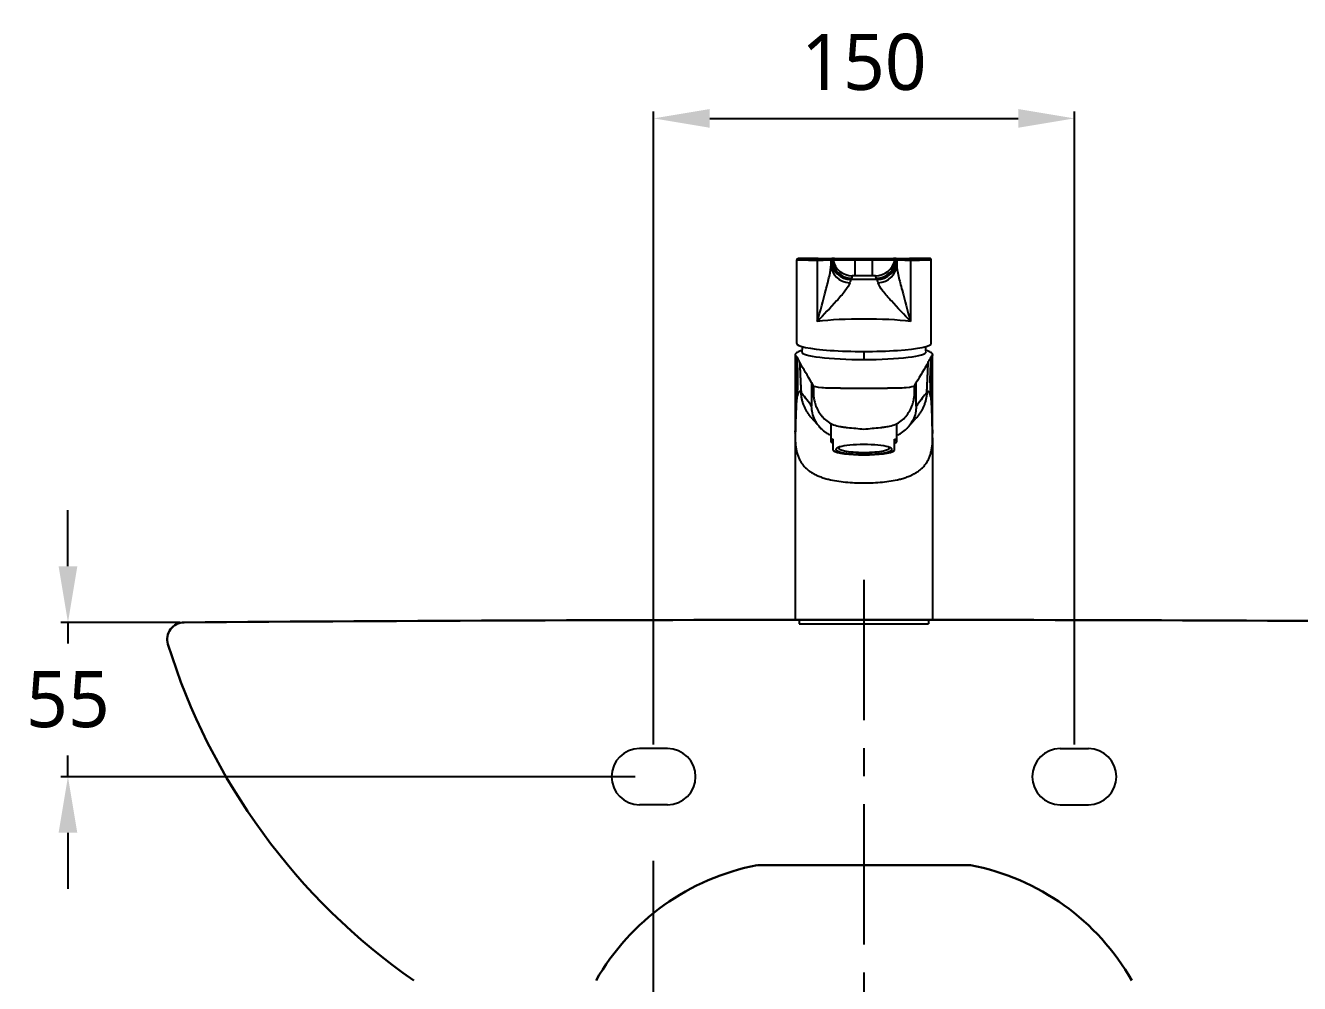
# Model space of a CAD drawing. Extents: x 4190 to 7290, y -51 to 2049.
# Drawn here: x 5090.6 to 5544.8, y 689.9 to 1031.5 of the extents above; entities that cross this region are included whole.
import ezdxf

# ---------------------------------------------------------------- set-up
doc = ezdxf.new("R2010")
doc.units = 0
doc.header["$LTSCALE"] = 20
doc.header["$MEASUREMENT"] = 0
doc.linetypes.add('CENTER', pattern=[2, 1.25, -0.25, 0.25, -0.25])
doc.linetypes.add('HIDDEN', pattern=[0.375, 0.25, -0.125])
doc.layers.get('0').update_dxf_attribs({"linetype": 'CONTINUOUS'})
doc.layers.get('DEFPOINTS').update_dxf_attribs({"linetype": 'CONTINUOUS'})
for name, color, linetype in [('1', 7, 'CONTINUOUS'), ('5', 5, 'CONTINUOUS'), ('7', 7, 'CONTINUOUS'), ('CENTER', 2, 'CENTER')]:
    doc.layers.add(name, color=color, linetype=linetype)
doc.layers.add('c', color=4, linetype='CONTINUOUS', lineweight=30)
doc.layers.add('외형선', color=4, linetype='CONTINUOUS', lineweight=30)
doc.styles.get("Standard").update_dxf_attribs({"font": ''})
doc.styles.get('Standard').set_extended_font_data('NanumGothic')
doc.dimstyles.get("Standard").update_dxf_attribs({"dimtxt": 20, "dimasz": 20, "dimexe": 2.5, "dimexo": 1.5, "dimgap": 10, "dimtad": 1, "dimdec": 0, "dimzin": 0, "dimdsep": 46, "dimtxsty": 'Standard', "dimcen": 0, "dimclrd": 3, "dimclre": 3, "dimclrt": 2, "dimadec": 0, "dimazin": 0, "dimtfac": 1, "dimtdec": 0, "dimtmove": 0, "dimatfit": 3, "dimfxl": 0, "dimtolj": 1, "dimtzin": 0, "dimarcsym": 0})

# ---------------------------------------------------------------- blocks, each defined once
blk = doc.blocks.new('*D49')
at = {"color": 3, "lineweight": -2}
for p, q in [((5314.5, 775.13), (5314.5, 1000.83)), ((5464.5, 775.13), (5464.5, 1000.83)), ((5334.5, 998.33), (5444.5, 998.33))]:
    blk.add_line(p, q, dxfattribs=at)
at = {"color": 3}
for points in [[(5334.5, 1001.66), (5334.5, 994.99), (5314.5, 998.33)], [(5444.5, 1001.66), (5444.5, 994.99), (5464.5, 998.33)]]:
    blk.add_solid(points, dxfattribs=at)
at = {"layer": 'DEFPOINTS', "color": 0}
for p in [(5464.5, 998.33), (5314.5, 773.63, -465.07), (5464.5, 773.63, -465.07)]:
    blk.add_point(p, dxfattribs=at)
at = {"color": 2, "insert": (5389.5, 1018.33), "char_height": 20, "attachment_point": 5}
blk.add_mtext('\\A1;150', dxfattribs=at)
blk = doc.blocks.new('*D50')
at = {"color": 3, "lineweight": -2}
for p, q in [((5105.74, 838.63), (5105.74, 858.63)), ((5145.61, 818.63), (5103.24, 818.63)), ((5105.74, 818.63), (5105.74, 811.13)), ((5105.74, 763.63), (5105.74, 771.13)), ((5308, 763.63), (5103.24, 763.63)), ((5105.74, 743.63), (5105.74, 723.63))]:
    blk.add_line(p, q, dxfattribs=at)
at = {"color": 3}
for points in [[(5102.4, 838.63), (5109.07, 838.63), (5105.74, 818.63)], [(5102.4, 743.63), (5109.07, 743.63), (5105.74, 763.63)]]:
    blk.add_solid(points, dxfattribs=at)
at = {"layer": 'DEFPOINTS', "color": 0}
for p in [(5105.74, 818.63), (5147.11, 818.63), (5309.5, 763.63, -465.07)]:
    blk.add_point(p, dxfattribs=at)
at = {"color": 2, "insert": (5105.74, 791.13), "char_height": 20, "attachment_point": 5}
blk.add_mtext('\\A1;55', dxfattribs=at)
blk = doc.blocks.new('*D44')
at = {"color": 3, "lineweight": -2}
for p, q in [((5740.03, 818.63), (5799, 818.63)), ((5796.5, 798.63), (5796.5, 683.63)), ((5796.5, 528.63), (5796.5, 643.63)), ((5345.96, 508.63), (5799, 508.63))]:
    blk.add_line(p, q, dxfattribs=at)
at = {"color": 3}
for points in [[(5793.17, 798.63), (5799.84, 798.63), (5796.5, 818.63)], [(5793.17, 528.63), (5799.84, 528.63), (5796.5, 508.63)]]:
    blk.add_solid(points, dxfattribs=at)
at = {"layer": 'DEFPOINTS', "color": 0}
for p in [(5738.53, 818.63), (5796.5, 818.63), (5344.46, 508.63)]:
    blk.add_point(p, dxfattribs=at)
at = {"color": 2, "insert": (5796.5, 663.63), "char_height": 20, "attachment_point": 5}
blk.add_mtext('\\A1;310', dxfattribs=at)
blk = doc.blocks.new('*D45')
at = {"color": 3, "lineweight": -2}
for p, q in [((5685.94, 818.63), (5738.53, 818.63)), ((5736.03, 798.63), (5736.03, 713.63)), ((5736.03, 588.63), (5736.03, 673.63)), ((5422.73, 568.63), (5738.53, 568.63))]:
    blk.add_line(p, q, dxfattribs=at)
at = {"color": 3}
for points in [[(5732.7, 798.63), (5739.36, 798.63), (5736.03, 818.63)], [(5732.7, 588.63), (5739.36, 588.63), (5736.03, 568.63)]]:
    blk.add_solid(points, dxfattribs=at)
at = {"layer": 'DEFPOINTS', "color": 0}
for p in [(5684.44, 818.63), (5421.23, 568.63), (5736.03, 568.63)]:
    blk.add_point(p, dxfattribs=at)
at = {"color": 2, "insert": (5736.03, 693.63), "char_height": 20, "attachment_point": 5}
blk.add_mtext('\\A1;250', dxfattribs=at)
blk = doc.blocks.new('*D41')
at = {"color": 3, "lineweight": -2}
for p, q in [((5633.39, 818.63), (5689.15, 818.63)), ((5686.65, 798.63), (5686.65, 748.6)), ((5686.65, 658.57), (5686.65, 708.6)), ((5421.24, 638.57), (5689.15, 638.57))]:
    blk.add_line(p, q, dxfattribs=at)
at = {"color": 3}
for points in [[(5683.32, 798.63), (5689.98, 798.63), (5686.65, 818.63)], [(5683.32, 658.57), (5689.98, 658.57), (5686.65, 638.57)]]:
    blk.add_solid(points, dxfattribs=at)
at = {"layer": 'DEFPOINTS', "color": 0}
for p in [(5631.89, 818.63), (5686.65, 818.63), (5419.74, 638.57)]:
    blk.add_point(p, dxfattribs=at)
at = {"color": 2, "insert": (5686.65, 728.6), "char_height": 20, "attachment_point": 5}
blk.add_mtext('\\A1;180', dxfattribs=at)

msp = doc.modelspace()

# ---------------------------------------------------------------- linework, layer by layer
at = {"ltscale": 0.5}
for p, q in [((5413.99658, 819.56476), (5364.99658, 819.56476)), ((5412.56614, 819.56474), (5366.42702, 819.56469)), ((5366.42702, 819.56469), (5366.42702, 818.08617)), ((5412.56614, 819.56474), (5412.56614, 818.08617))]:
    msp.add_line(p, q, dxfattribs=at)
at = {"color": 7, "linetype": 'HIDDEN'}
msp.add_line((5372.0122, 819.56478), (5372.0122, 819.5647), dxfattribs=at)
at = {"layer": '1', "color": 7, "linetype": 'Continuous'}
for p, q in [((5365.49658, 947.87041), (5365.49658, 918.15)), ((5372.87547, 947.82683), (5372.87547, 925.91752)), ((5377.90135, 947.87056), (5377.79367, 947.87035)), ((5377.79367, 947.87035), (5377.79367, 946.18932)), ((5377.88147, 947.81836), (5377.90135, 947.87056)), ((5378.29364, 948.37105), (5378.40132, 948.37126)), ((5386.40541, 948.37241), (5386.40541, 947.76757)), ((5386.40541, 948.37241), (5392.58774, 948.37241)), ((5386.40541, 942.23834), (5386.40541, 947.76757)), ((5392.58774, 947.76757), (5386.40541, 947.76757)), ((5392.58774, 948.37241), (5392.58774, 947.76757)), ((5392.58774, 942.23834), (5392.58774, 947.76757)), ((5400.59184, 948.37126), (5400.69952, 948.37105)), ((5401.09181, 947.87056), (5401.11168, 947.81836)), ((5401.19948, 947.87035), (5401.09181, 947.87056)), ((5401.19948, 947.87035), (5401.19948, 946.18932)), ((5406.11769, 947.82683), (5406.11769, 925.91752)), ((5413.49658, 918.15), (5413.49658, 947.87041)), ((5385.09169, 941.38451), (5384.88101, 940.83124)), ((5392.58774, 942.23834), (5386.40541, 942.23834)), ((5394.11214, 940.83124), (5393.90147, 941.38451)), ((5389.49658, 915.22521), (5389.49658, 912.36252)), ((5377.74919, 889.50646), (5377.74919, 883.27295)), ((5401.24919, 883.27295), (5401.24919, 889.5092)), ((5378.54919, 879.87039), (5378.54919, 884.01294)), ((5400.44919, 879.87039), (5400.44919, 884.01294)), ((5380.49919, 881.07546), (5380.49919, 880.81945)), ((5398.49919, 880.81945), (5398.49919, 881.07546)), ((5366.42702, 818.08617), (5412.56614, 818.08617))]:
    msp.add_line(p, q, dxfattribs=at)
for start, end in [(171.3782907, 176.268188), (3.731812, 8.6217093)]:
    msp.add_arc((5389.49658, 913.63869), 22.19637, start, end, dxfattribs=at)
for centre, major_axis, ratio, start_param, end_param in [((5389.49658, 948.37041), (-23.5, 0), 0.000022, 5.47740194, 7.374729491), ((5389.49658, 947.87041), (-24, 0), 0.002517, 6.28316677, 7.088968674), ((5373.22174, 947.87079), (0.00001, -0.5), 0.695239, 3.141561875, 4.800401043), ((5361.79472, 947.87106), (-16, 0), 0.003831, 2.335809286, 3.130131837), ((5361.79472, 948.37106), (-16.5, 0), 0.000022, 2.335809287, 3.130131837), ((5378.29366, 947.87105), (0.00097, -0.5), 0.999935, 3.139694378, 4.711835315), ((5384.79321, 946.19909), (6.99736, -0.19218), 0.930294, 3.172608166, 4.687010237), ((5384.88101, 947.82814), (6.54179, -2.49099), 0.999493, 3.506988499, 5.07605031), ((5378.40134, 947.87126), (0.00097, -0.5), 0.999935, 3.139694378, 4.711835315), ((5384.89743, 947.87125), (-7.4253, 0.16584), 0.062803, 0.343077868, 0.420223192), ((5378.61234, 947.87163), (0.00081, -0.5), 0.999907, 3.140029813, 4.789267394), ((5385.09169, 948.38141), (6.54179, -2.49099), 0.999493, 3.584133825, 5.07605031), ((5384.89736, 948.37125), (-6.95588, -0.00172), 0.00065, 5.840394466, 5.917540187), ((5378.99431, 947.87224), (0.00079, -0.5), 0.999901, 3.14007326, 4.91690311), ((5385.35608, 949.20249), (6.7701, -1.77924), 0.999527, 3.604908181, 4.969270018), ((5393.63708, 949.20249), (-6.7701, -1.77924), 0.999527, 1.313915289, 2.678277126), ((5393.90147, 948.38141), (-6.54179, -2.49099), 0.999493, 1.207134997, 2.699051483), ((5394.11214, 947.82814), (-6.54179, -2.49099), 0.999493, 1.207134997, 2.776196808), ((5394.19994, 946.19909), (-6.99736, -0.19218), 0.930294, 1.59617507, 3.110577141), ((5399.99885, 947.87224), (0.00079, 0.5), 0.999901, 4.507873083, 6.284702932), ((5389.49658, 948.37041), (-23.5, 0), 0.000022, 2.038834006, 3.947376021), ((5400.38081, 947.87163), (0.00081, 0.5), 0.999907, 4.635509709, 6.284747289), ((5394.09579, 948.37125), (-6.95588, 0.00172), 0.00065, 3.507237773, 3.584383495), ((5400.59182, 947.87126), (0.00097, 0.5), 0.999935, 4.712943228, 6.285084165), ((5400.69949, 947.87105), (0.00097, 0.5), 0.999935, 4.712943228, 6.285084165), ((5417.19843, 948.37106), (-16.5, 0), 0.000022, 0.011460816, 0.805783366), ((5394.09573, 947.87125), (-7.4253, -0.16584), 0.062803, 2.721369461, 2.798514785), ((5417.19843, 947.87106), (-16, 0), 0.003831, 0.011460816, 0.805783367), ((5405.77142, 947.87079), (-0.00001, -0.5), 0.695239, 1.482784264, 3.141623432), ((5389.49658, 947.87041), (-24, 0), 0.002517, 2.335809286, 3.141611191), ((5389.49658, 939.6353), (-40, 0), 0.030099, 4.59674225, 4.82803571), ((5389.49658, 923.64239), (-24, 0), 0.131412, 3.947376021, 5.47740194), ((5389.49658, 918.15), (-24, 0), 0.121869, 0, 3.141592654), ((5389.49658, 915.06193), (-22.15, 0), 0.121869, 6.27528229, 7.853981634), ((5389.49658, 915.06193), (22.15, 0), 0.121869, 4.71238898, 6.291088324), ((5389.49919, 883.27295), (-11.75, 0), 0.173648, 5.912046397, 6.654324217), ((5389.49919, 880.31852), (-10, 0), 0.173648, 4.71238898, 7.853981634), ((5389.49919, 880.81945), (-9, 0), 0.173648, 6.076085735, 7.853981634), ((5389.49919, 880.31852), (10, 0), 0.173648, 4.71238898, 7.853981634), ((5389.49919, 880.81945), (9, 0), 0.173648, 4.71238898, 6.490284879), ((5389.49919, 883.27295), (-11.75, 0), 0.173648, 2.770453744, 3.512731564), ((5389.49919, 880.31852), (-11.25, 0), 0.173648, 0.231456412, 1.570796327), ((5389.49919, 880.31852), (11.25, 0), 0.173648, 4.71238898, 6.051728895)]:
    msp.add_ellipse(centre, major_axis=major_axis, ratio=ratio, start_param=start_param, end_param=end_param, dxfattribs=at)
for points, knots in [([(5365.84868, 948.34717), (5365.82294, 948.33954), (5365.75757, 948.31426), (5365.64477, 948.23829), (5365.54353, 948.1035), (5365.49393, 947.96304), (5365.50061, 947.8843), (5365.50385, 947.86439)], [0, 0, 0, 0, 0.124593274, 0.330708194, 0.627587225, 0.907042563, 1, 1, 1, 1]), ([(5372.87547, 925.91752), (5373.97415, 929.70793), (5375.00078, 933.53347), (5376.37684, 938.82349), (5376.81015, 940.52886), (5377.50866, 943.67204), (5377.77417, 945.07794), (5377.79367, 946.18932)], [0, 0, 0, 0, 0.5, 0.5, 0.75, 0.75, 1, 1, 1, 1]), ([(5378.50491, 947.76992), (5378.43431, 947.78093), (5378.36467, 947.79195), (5378.23457, 947.81278), (5378.17393, 947.8226), (5378.1139, 947.83242)], [0, 0, 0, 0, 0.528779335, 0.528779335, 1, 1, 1, 1]), ([(5386.40541, 947.76757), (5384.3324, 947.76757), (5382.30206, 947.7678), (5379.40198, 947.76864), (5378.53416, 947.76927), (5378.50491, 947.76992)], [0, 0, 0, 0, 0.5, 0.5, 1, 1, 1, 1]), ([(5378.61231, 948.37163), (5378.67156, 948.37173), (5378.73112, 948.37182), (5378.8583, 948.37203), (5378.92601, 948.37213), (5378.99428, 948.37224)], [0, 0, 0, 0, 0.47122097, 0.47122097, 1, 1, 1, 1]), ([(5378.99428, 948.37224), (5379.02162, 948.37229), (5379.82929, 948.37232), (5382.55044, 948.37239), (5384.45769, 948.37241), (5386.40541, 948.37241)], [0, 0, 0, 0, 0.5, 0.5, 1, 1, 1, 1]), ([(5392.58774, 948.37241), (5394.53546, 948.37241), (5396.43833, 948.37239), (5399.16206, 948.37232), (5399.97153, 948.37229), (5399.99888, 948.37224)], [0, 0, 0, 0, 0.5, 0.5, 1, 1, 1, 1]), ([(5400.48824, 947.76992), (5400.459, 947.76927), (5399.59801, 947.76865), (5396.70175, 947.7678), (5394.66039, 947.76757), (5392.58774, 947.76757)], [0, 0, 0, 0, 0.5, 0.5, 1, 1, 1, 1]), ([(5399.99888, 948.37224), (5400.05972, 948.37215), (5400.12011, 948.37205), (5400.24748, 948.37184), (5400.31435, 948.37174), (5400.38084, 948.37163)], [0, 0, 0, 0, 0.471220972, 0.471220972, 1, 1, 1, 1]), ([(5400.87926, 947.83242), (5400.81189, 947.82141), (5400.74377, 947.81039), (5400.61331, 947.78955), (5400.55116, 947.77973), (5400.48824, 947.76992)], [0, 0, 0, 0, 0.528778721, 0.528778721, 1, 1, 1, 1]), ([(5401.19948, 946.18932), (5401.21898, 945.07794), (5401.4845, 943.67204), (5402.183, 940.52886), (5402.61632, 938.82349), (5403.99237, 933.53347), (5405.019, 929.70793), (5406.11769, 925.91752)], [0, 0, 0, 0, 0.25, 0.25, 0.5, 0.5, 1, 1, 1, 1]), ([(5413.48843, 947.87049), (5413.49204, 947.90444), (5413.49125, 947.99179), (5413.43871, 948.11797), (5413.35475, 948.22682), (5413.26439, 948.29652), (5413.18889, 948.33455), (5413.14449, 948.34748), (5413.12977, 948.35096)], [0, 0, 0, 0, 0.153365259, 0.406483319, 0.611954428, 0.785582156, 0.930363722, 1, 1, 1, 1]), ([(5385.35608, 942.20558), (5385.31959, 942.06674), (5385.27889, 941.9279), (5385.1905, 941.65421), (5385.14304, 941.51936), (5385.09169, 941.38451)], [0, 0, 0, 0, 0.507283221, 0.507283221, 1, 1, 1, 1]), ([(5386.40541, 942.23834), (5386.39062, 942.23834), (5386.37582, 942.23832), (5386.24986, 942.23815), (5386.13806, 942.23743), (5385.93102, 942.23496), (5385.8331, 942.23319), (5385.65968, 942.2288), (5385.58289, 942.2261), (5385.45919, 942.22004), (5385.41242, 942.21659), (5385.36655, 942.2106), (5385.35674, 942.20809), (5385.35608, 942.20558)], [0, 0, 0, 0, 0.026090611, 0.026090611, 0.22514522, 0.22514522, 0.424804023, 0.424804023, 0.632121189, 0.632121189, 0.850642339, 0.850642339, 1, 1, 1, 1]), ([(5393.63708, 942.20558), (5393.63613, 942.2092), (5393.61583, 942.21285), (5393.53604, 942.21997), (5393.47244, 942.2235), (5393.31267, 942.22948), (5393.21512, 942.23206), (5393.00432, 942.23584), (5392.8891, 942.23716), (5392.71102, 942.23816), (5392.64925, 942.23834), (5392.58774, 942.23834)], [0, 0, 0, 0, 0.216993564, 0.216993564, 0.450628165, 0.450628165, 0.677028596, 0.677028596, 0.89123323, 0.89123323, 1, 1, 1, 1]), ([(5393.90147, 941.38451), (5393.8486, 941.52335), (5393.79986, 941.66218), (5393.71193, 941.93588), (5393.67252, 942.07073), (5393.63708, 942.20558)], [0, 0, 0, 0, 0.507283213, 0.507283213, 1, 1, 1, 1]), ([(5384.43692, 939.69647), (5384.24976, 938.94109), (5383.5953, 937.91071), (5381.86834, 935.64006), (5380.82295, 934.43815), (5377.5167, 930.80389), (5375.0932, 928.34172), (5372.87547, 925.91752)], [0, 0, 0, 0, 0.25, 0.25, 0.5, 0.5, 1, 1, 1, 1]), ([(5406.11769, 925.91752), (5403.89995, 928.34172), (5401.47645, 930.80389), (5398.17021, 934.43815), (5397.12482, 935.64006), (5395.39786, 937.91071), (5394.7434, 938.94109), (5394.55624, 939.69647)], [0, 0, 0, 0, 0.5, 0.5, 0.75, 0.75, 1, 1, 1, 1])]:
    msp.add_open_spline(points, degree=3, knots=knots, dxfattribs=at)
for points in [[(5377.79367, 946.18932), (5377.82122, 947.19232), (5377.85048, 947.73698), (5377.88147, 947.81836)], [(5401.11168, 947.81836), (5401.14268, 947.73698), (5401.17194, 947.19232), (5401.19948, 946.18932)], [(5384.88101, 940.83124), (5384.75326, 940.77408), (5384.6093, 940.39219), (5384.43692, 939.69647)], [(5394.55624, 939.69647), (5394.38385, 940.39219), (5394.2399, 940.77408), (5394.11214, 940.83124)]]:
    msp.add_open_spline(points, degree=3, dxfattribs=at)
at = {"layer": '5', "color": 7, "linetype": 'Continuous'}
for p, q in [((5365.00658, 913.04134), (5365.00658, 886.88874)), ((5413.98658, 886.88874), (5413.98658, 913.04123)), ((5364.99658, 884.42342), (5364.99658, 819.56476)), ((5413.99658, 819.56476), (5413.99658, 884.42342))]:
    msp.add_line(p, q, dxfattribs=at)
for centre, major_axis, ratio, start_param, end_param in [((5389.49657, 578.04355), (-275.13706, 605.08517), 0.19969, 5.188366341, 5.202485322), ((5389.49653, 578.04264), (-275.13738, -605.08626), 0.199691, 4.222292031, 4.236410992), ((5395.42349, 471.55718), (-308.85567, 729.1077), 0.215241, 5.251623018, 5.252138446), ((5389.7388, 582.37215), (-273.59727, -599.90294), 0.198909, 4.24099972, 4.241597583)]:
    msp.add_ellipse(centre, major_axis=major_axis, ratio=ratio, start_param=start_param, end_param=end_param, dxfattribs=at)
for points, knots in [([(5367.40957, 915.60658), (5367.38407, 915.5982), (5366.64998, 915.35691), (5365.5297, 914.88253), (5364.96194, 914.33649), (5364.99533, 914.013), (5365.09211, 913.86988), (5365.17125, 913.77557), (5365.32492, 913.57331), (5365.44485, 913.39326), (5365.53289, 913.26111)], [0, 0, 0, 0, 0.009640186, 0.277537898, 0.544008045, 0.678609445, 0.712369927, 0.746135578, 0.813663, 1, 1, 1, 1]), ([(5365.04019, 913.2043), (5365.01671, 913.14684), (5365.00551, 913.08961), (5365.00824, 912.95419), (5365.03306, 912.87716), (5365.08712, 912.79615), (5365.09348, 912.78717), (5365.10695, 912.76901), (5365.11406, 912.78827), (5365.13628, 912.52497), (5365.14943, 912.12925), (5365.19002, 911.04607), (5365.21895, 910.2714), (5365.25127, 909.50669)], [0, 0, 0, 0, 0.26691046, 0.26691046, 0.63345523, 0.63345523, 0.679273326, 0.679273326, 0.725091423, 0.725091423, 0.816727615, 0.816727615, 1, 1, 1, 1]), ([(5365.53289, 913.26111), (5365.57022, 913.2015), (5365.72795, 912.94966), (5365.91856, 912.59913), (5366.12096, 912.21099), (5366.32073, 911.82251), (5366.48413, 911.53214), (5366.59307, 911.33856)], [0, 0, 0, 0, 0.093674994, 0.39577932, 0.546834463, 0.697889657, 1, 1, 1, 1]), ([(5365.71414, 899.13547), (5365.75437, 899.62985), (5365.79728, 900.18855), (5365.86838, 901.35398), (5365.89742, 901.96747), (5365.96007, 903.79766), (5365.97309, 905.01969), (5365.94269, 907.47019), (5365.89771, 908.71231), (5365.75574, 911.06739), (5365.65764, 912.19176), (5365.53295, 913.26119)], [0, 0, 0, 0, 0.125, 0.125, 0.25, 0.25, 0.5, 0.5, 0.75, 0.75, 1, 1, 1, 1]), ([(5413.46027, 913.26111), (5413.5483, 913.39326), (5413.66824, 913.57331), (5413.82191, 913.77557), (5413.90105, 913.86988), (5413.99782, 914.013), (5414.03121, 914.33649), (5413.46346, 914.88253), (5412.34317, 915.35691), (5411.60908, 915.5982), (5411.58358, 915.60658)], [0, 0, 0, 0, 0.186337, 0.253864422, 0.287630073, 0.321390555, 0.455991955, 0.722462102, 0.990359814, 1, 1, 1, 1]), ([(5412.40009, 911.33856), (5412.50903, 911.53214), (5412.67243, 911.82251), (5412.8722, 912.21099), (5413.0746, 912.59913), (5413.2652, 912.94966), (5413.42293, 913.2015), (5413.46027, 913.26111)], [0, 0, 0, 0, 0.302110343, 0.453165537, 0.60422068, 0.906325006, 1, 1, 1, 1]), ([(5413.46021, 913.26119), (5413.33552, 912.19176), (5413.23742, 911.06739), (5413.09545, 908.71231), (5413.05046, 907.47019), (5413.02007, 905.01969), (5413.03309, 903.79766), (5413.09574, 901.96747), (5413.12478, 901.35398), (5413.19588, 900.18855), (5413.23879, 899.62985), (5413.27901, 899.13547)], [0, 0, 0, 0, 0.25, 0.25, 0.5, 0.5, 0.75, 0.75, 0.875, 0.875, 1, 1, 1, 1]), ([(5413.74188, 909.50669), (5413.7742, 910.2714), (5413.80314, 911.04607), (5413.84373, 912.12925), (5413.85688, 912.52497), (5413.8791, 912.78827), (5413.88621, 912.76901), (5413.89967, 912.78717), (5413.90604, 912.79615), (5413.96009, 912.87716), (5413.98492, 912.95419), (5413.98765, 913.08957), (5413.97646, 913.14675), (5413.95301, 913.20418)], [0, 0, 0, 0, 0.183306278, 0.183306278, 0.274959417, 0.274959417, 0.320785986, 0.320785986, 0.366612556, 0.366612556, 0.733225112, 0.733225112, 1, 1, 1, 1]), ([(5365.25127, 909.50669), (5365.27449, 908.95738), (5365.28456, 908.39292), (5365.30162, 907.27406), (5365.30699, 906.71317), (5365.3079, 905.0512), (5365.27343, 903.99232), (5365.25008, 902.92111)], [0, 0, 0, 0, 0.25, 0.25, 0.5, 0.5, 1, 1, 1, 1]), ([(5413.74308, 902.92111), (5413.71973, 903.99232), (5413.68526, 905.0512), (5413.68616, 906.71317), (5413.69154, 907.27406), (5413.70859, 908.39292), (5413.71867, 908.95738), (5413.74188, 909.50669)], [0, 0, 0, 0, 0.5, 0.5, 0.75, 0.75, 1, 1, 1, 1]), ([(5370.82562, 904.13318), (5370.82339, 903.39785), (5370.82155, 901.91157), (5370.82579, 900.06027), (5370.83278, 898.61169), (5370.83959, 897.54871), (5370.84636, 896.68844), (5370.8519, 896.10279), (5370.85431, 895.82168), (5370.85553, 895.70621), (5370.85595, 895.67255)], [0, 0, 0, 0, 0.254674071, 0.509348143, 0.636685179, 0.764022214, 0.89135925, 0.955027768, 0.986862027, 1, 1, 1, 1]), ([(5408.1372, 895.67255), (5408.13763, 895.70621), (5408.13885, 895.82168), (5408.14125, 896.10279), (5408.14679, 896.68844), (5408.15357, 897.54871), (5408.16038, 898.61169), (5408.16737, 900.06027), (5408.17161, 901.91157), (5408.16977, 903.39785), (5408.16754, 904.13318)], [0, 0, 0, 0, 0.013137973, 0.044972232, 0.10864075, 0.235977786, 0.363314821, 0.490651857, 0.745325929, 1, 1, 1, 1]), ([(5365.25008, 902.92111), (5365.21409, 901.27051), (5365.19202, 899.60386), (5365.16545, 896.23941), (5365.16111, 894.54324), (5365.14302, 891.16696), (5365.13296, 889.4657), (5365.09095, 887.45098), (5365.08076, 887.03916), (5365.05544, 886.56883), (5365.04432, 886.44444), (5365.02432, 886.39787), (5365.01671, 886.46462), (5365.00802, 886.6484), (5365.00609, 886.75625), (5365.00618, 886.87709)], [0, 0, 0, 0, 0.276132523, 0.276132523, 0.552265045, 0.552265045, 0.828397568, 0.828397568, 0.897430699, 0.897430699, 0.931947264, 0.931947264, 0.96646383, 0.96646383, 1, 1, 1, 1]), ([(5367.07499, 900.64771), (5367.05922, 900.66646), (5367.02781, 900.70219), (5366.97951, 900.75149), (5366.92846, 900.79761), (5366.87312, 900.8403), (5366.81197, 900.87834), (5366.74348, 900.90909), (5366.67907, 900.92493), (5366.62243, 900.92815), (5366.57724, 900.9246), (5366.52973, 900.91382), (5366.46379, 900.88822), (5366.37747, 900.83232), (5366.27067, 900.71982), (5366.18151, 900.58476), (5366.11158, 900.45189), (5366.04299, 900.30308), (5365.95943, 900.08598), (5365.86187, 899.77043), (5365.78048, 899.44755), (5365.73155, 899.22079), (5365.71414, 899.13545)], [0, 0, 0, 0, 0.060401043, 0.120802086, 0.181203129, 0.241604173, 0.302005216, 0.362406259, 0.422807302, 0.453007824, 0.483208345, 0.513408867, 0.543609388, 0.604010431, 0.664411474, 0.724812518, 0.755013039, 0.785213561, 0.845614604, 0.906015647, 0.96641669, 1, 1, 1, 1]), ([(5371.13564, 891.20511), (5371.11105, 891.23128), (5370.82393, 891.53894), (5370.30184, 892.14829), (5369.62542, 893.07073), (5369.02208, 894.03933), (5368.49257, 895.0509), (5368.03947, 896.10272), (5367.66538, 897.19165), (5367.37463, 898.31446), (5367.17051, 899.46696), (5367.09613, 900.25201), (5367.07499, 900.64771)], [0, 0, 0, 0, 0.01025482, 0.120226507, 0.230198193, 0.34016988, 0.450141567, 0.560113253, 0.67008494, 0.780056627, 0.890028313, 1, 1, 1, 1]), ([(5370.85592, 895.67266), (5370.74418, 895.8272), (5370.63265, 895.98138), (5369.90546, 896.98505), (5369.29579, 897.81915), (5368.14792, 899.32958), (5367.60848, 900.01329), (5367.07499, 900.64771)], [0, 0, 0, 0, 0.086715817, 0.086715817, 0.566384219, 0.566384219, 1, 1, 1, 1]), ([(5371.45698, 900.35429), (5371.49887, 899.79928), (5371.57909, 898.73667), (5371.93778, 897.0409), (5372.53569, 895.25432), (5373.51073, 893.37762), (5374.88202, 891.59407), (5376.62039, 890.10444), (5378.66172, 888.97251), (5380.15708, 888.64838), (5380.91144, 888.48487)], [0, 0, 0, 0, 0.106283549, 0.203490978, 0.325122874, 0.455595475, 0.589497719, 0.729867048, 0.86372809, 1, 1, 1, 1]), ([(5381.12529, 902.11376), (5378.54053, 902.08467), (5376.16872, 902.14057), (5372.69991, 902.43936), (5371.67656, 902.67752), (5371.49765, 902.98373)], [0, 0, 0, 0, 0.5, 0.5, 1, 1, 1, 1]), ([(5407.4955, 902.98373), (5407.31659, 902.67752), (5406.29325, 902.43936), (5402.82444, 902.14057), (5400.45263, 902.08467), (5397.86787, 902.11376)], [0, 0, 0, 0, 0.5, 0.5, 1, 1, 1, 1]), ([(5398.08172, 888.48487), (5398.83607, 888.64838), (5400.33144, 888.97251), (5402.37277, 890.10444), (5404.11114, 891.59407), (5405.48243, 893.37762), (5406.45747, 895.25432), (5407.05537, 897.0409), (5407.41407, 898.73667), (5407.49428, 899.79928), (5407.53618, 900.35429)], [0, 0, 0, 0, 0.13627191, 0.270132952, 0.410502281, 0.544404525, 0.674877126, 0.796509022, 0.893716451, 1, 1, 1, 1]), ([(5411.91816, 900.64771), (5411.89703, 900.25201), (5411.82264, 899.46696), (5411.61853, 898.31446), (5411.32778, 897.19165), (5410.95368, 896.10272), (5410.50059, 895.0509), (5409.97107, 894.03933), (5409.36774, 893.07073), (5408.69131, 892.14829), (5408.16922, 891.53894), (5407.88211, 891.23128), (5407.85752, 891.20511)], [0, 0, 0, 0, 0.109971687, 0.219943373, 0.32991506, 0.439886747, 0.549858433, 0.65983012, 0.769801807, 0.879773493, 0.98974518, 1, 1, 1, 1]), ([(5411.91816, 900.64771), (5411.38467, 900.01329), (5410.84523, 899.32958), (5409.69736, 897.81915), (5409.08769, 896.98505), (5408.36051, 895.98138), (5408.24897, 895.8272), (5408.13724, 895.67266)], [0, 0, 0, 0, 0.433615781, 0.433615781, 0.913284183, 0.913284183, 1, 1, 1, 1]), ([(5413.27902, 899.13545), (5413.26161, 899.22079), (5413.21267, 899.44755), (5413.13128, 899.77043), (5413.03373, 900.08598), (5412.95017, 900.30308), (5412.88158, 900.45189), (5412.81164, 900.58476), (5412.72248, 900.71982), (5412.61569, 900.83232), (5412.52937, 900.88822), (5412.46342, 900.91382), (5412.41592, 900.9246), (5412.37072, 900.92815), (5412.31409, 900.92493), (5412.24968, 900.90909), (5412.18119, 900.87834), (5412.12003, 900.8403), (5412.06469, 900.79761), (5412.01365, 900.75149), (5411.96535, 900.70219), (5411.93393, 900.66646), (5411.91816, 900.64771)], [0, 0, 0, 0, 0.03358331, 0.093984353, 0.154385396, 0.214786439, 0.244986961, 0.275187482, 0.335588526, 0.395989569, 0.456390612, 0.486591133, 0.516791655, 0.546992176, 0.577192698, 0.637593741, 0.697994784, 0.758395827, 0.818796871, 0.879197914, 0.939598957, 1, 1, 1, 1]), ([(5413.98698, 886.87189), (5413.98701, 886.75315), (5413.98507, 886.6471), (5413.97645, 886.46462), (5413.96884, 886.39787), (5413.94884, 886.44444), (5413.93772, 886.56883), (5413.9124, 887.03916), (5413.90221, 887.45098), (5413.8602, 889.4657), (5413.85013, 891.16696), (5413.83204, 894.54324), (5413.82771, 896.23941), (5413.80113, 899.60386), (5413.77906, 901.27051), (5413.74308, 902.92111)], [0, 0, 0, 0, 0.033069867, 0.033069867, 0.067603086, 0.067603086, 0.102136305, 0.102136305, 0.171202743, 0.171202743, 0.447468495, 0.447468495, 0.723734248, 0.723734248, 1, 1, 1, 1]), ([(5365.0047, 886.4448), (5365.0036, 886.33559), (5365.00448, 886.23897), (5365.01412, 885.99394), (5365.03418, 885.9626), (5365.07702, 886.38167), (5365.09545, 886.72577), (5365.14497, 887.7682), (5365.17283, 888.52212), (5365.22942, 890.01555), (5365.25726, 890.76637), (5365.33997, 893.00199), (5365.39138, 894.47613), (5365.48884, 896.50292), (5365.52578, 897.14632), (5365.61104, 898.25898), (5365.6604, 898.7205), (5365.71413, 899.13542)], [0, 0, 0, 0, 0.033628913, 0.033628913, 0.102655419, 0.102655419, 0.171681926, 0.171681926, 0.309734938, 0.309734938, 0.44778795, 0.44778795, 0.723893975, 0.723893975, 0.861946988, 0.861946988, 1, 1, 1, 1]), ([(5374.15494, 887.81574), (5373.68324, 888.29366), (5372.86703, 889.2777), (5371.80925, 891.10887), (5371.033, 893.24087), (5370.91401, 894.87479), (5370.85592, 895.67255)], [0, 0, 0, 0, 0.230606311, 0.436995768, 0.72511041, 1, 1, 1, 1]), ([(5408.13724, 895.67255), (5408.07914, 894.87479), (5407.96016, 893.24087), (5407.18391, 891.10887), (5406.10295, 889.23759), (5405.24317, 888.21374), (5404.72439, 887.702), (5404.71648, 887.69422)], [0, 0, 0, 0, 0.269581074, 0.552131804, 0.754535582, 0.996265886, 1, 1, 1, 1]), ([(5413.27903, 899.13542), (5413.33275, 898.7205), (5413.38212, 898.25898), (5413.46738, 897.14632), (5413.50431, 896.50292), (5413.60177, 894.47613), (5413.65319, 893.00199), (5413.7359, 890.76637), (5413.76373, 890.01555), (5413.82033, 888.52212), (5413.84819, 887.7682), (5413.89771, 886.72577), (5413.91614, 886.38167), (5413.95898, 885.9626), (5413.97904, 885.99394), (5413.98872, 886.24007), (5413.98958, 886.33823), (5413.98841, 886.44927)], [0, 0, 0, 0, 0.137989692, 0.137989692, 0.275979384, 0.275979384, 0.551958767, 0.551958767, 0.689948459, 0.689948459, 0.827938151, 0.827938151, 0.896932997, 0.896932997, 0.965927843, 0.965927843, 1, 1, 1, 1]), ([(5373.64293, 888.3695), (5373.75544, 888.23789), (5374.02816, 887.93889), (5374.58488, 887.388), (5375.33125, 886.75389), (5376.31345, 886.06526), (5377.17125, 885.59309), (5377.69601, 885.3614), (5377.78416, 885.32398)], [0, 0, 0, 0, 0.129188082, 0.285112375, 0.471144883, 0.690724284, 0.948430387, 1, 1, 1, 1]), ([(5380.91144, 888.48487), (5381.39234, 888.41646), (5382.27946, 888.29027), (5383.1703, 888.19286), (5383.57834, 888.14917), (5383.60213, 888.14662), (5383.62593, 888.14408), (5383.64972, 888.14154), (5385.59867, 887.93316), (5387.54762, 887.72479), (5389.49658, 887.51641)], [0, 0, 0, 0, 0.542099264, 1, 1, 1, 1.026700563, 1.026700563, 1.026700563, 3.213781817, 3.213781817, 3.213781817, 3.213781817]), ([(5389.49658, 887.51641), (5391.44527, 887.72476), (5393.39396, 887.93311), (5395.34265, 888.14145), (5395.36636, 888.14398), (5395.39007, 888.14652), (5395.41378, 888.14906), (5395.82217, 888.19277), (5396.71336, 888.29022), (5397.60082, 888.41646), (5398.08172, 888.48487)], [-2.212541124, -2.212541124, -2.212541124, -2.212541124, -0.026597588, -0.026597588, -0.026597588, 0, 0, 0, 0.458114092, 1, 1, 1, 1]), ([(5401.21487, 885.31335), (5401.42786, 885.40728), (5402.37615, 885.8746), (5403.86866, 886.8418), (5404.90726, 887.84806), (5405.35023, 888.3695)], [0, 0, 0, 0, 0.128317924, 0.584152365, 1, 1, 1, 1]), ([(5364.99654, 884.39971), (5364.99624, 884.06533), (5365.00989, 883.23142), (5365.0941, 881.93189), (5365.28342, 880.52138), (5365.57563, 879.17277), (5365.97959, 877.89196), (5366.50216, 876.6846), (5367.14968, 875.55612), (5367.92608, 874.51101), (5368.83394, 873.55294), (5369.87247, 872.68391), (5371.03925, 871.9047), (5372.32891, 871.21417), (5373.73485, 870.61033), (5375.24771, 870.08924), (5376.32093, 869.79417), (5376.87183, 869.65889)], [0, 0, 0, 0, 0.044890147, 0.113112279, 0.181334412, 0.249556544, 0.317778676, 0.386000809, 0.454222941, 0.522445073, 0.590667206, 0.658889338, 0.727111471, 0.795333603, 0.863555735, 0.931777868, 1, 1, 1, 1]), ([(5402.12133, 869.65889), (5402.67223, 869.79417), (5403.74545, 870.08924), (5405.25831, 870.61033), (5406.66425, 871.21417), (5407.95391, 871.9047), (5409.12069, 872.68391), (5410.15922, 873.55294), (5411.06708, 874.51101), (5411.84347, 875.55612), (5412.49099, 876.6846), (5413.01356, 877.89196), (5413.41752, 879.17277), (5413.70974, 880.52138), (5413.89906, 881.93189), (5413.98499, 883.25807), (5413.99777, 884.12018), (5413.99643, 884.48287)], [0, 0, 0, 0, 0.067969413, 0.135938825, 0.203908238, 0.271877651, 0.339847064, 0.407816476, 0.475785889, 0.543755302, 0.611724715, 0.679694127, 0.74766354, 0.815632953, 0.883602366, 0.951571778, 1, 1, 1, 1])]:
    msp.add_open_spline(points, degree=3, knots=knots, dxfattribs=at)
for points, degree in [([(5364.98813, 914.12449), (5364.98316, 913.04143)], 1), ([(5365.25127, 909.50669), (5365.44031, 910.76186), (5365.53434, 912.01534), (5365.53294, 913.26113)], 3), ([(5413.46022, 913.26113), (5413.45882, 912.01534), (5413.55285, 910.76186), (5413.74188, 909.50669)], 3), ([(5413.9948, 913.04142), (5413.9731, 913.58211), (5414.01354, 914.12253)], 2), ([(5366.59307, 911.33856), (5366.80152, 905.7681), (5367.075, 900.64764)], 2), ([(5411.91816, 900.64764), (5412.19164, 905.7681), (5412.40009, 911.33856)], 2), ([(5370.82562, 904.13318), (5370.99024, 903.85177), (5371.15488, 903.57023), (5371.31952, 903.28855)], 3), ([(5407.67364, 903.28855), (5407.83828, 903.57023), (5408.00291, 903.85177), (5408.16754, 904.13318)], 3), ([(5365.71414, 899.13555), (5365.68352, 900.39429), (5365.52852, 901.65876), (5365.25008, 902.92111)], 3), ([(5371.31952, 903.28855), (5371.39036, 901.83964), (5371.45698, 900.35429)], 2), ([(5371.49765, 902.98373), (5371.48708, 902.08818), (5371.474, 901.20562), (5371.45698, 900.35429)], 3), ([(5381.12529, 902.11376), (5386.68116, 902.17628), (5392.30906, 902.17631), (5397.86787, 902.11376)], 3), ([(5407.53618, 900.35429), (5407.51916, 901.20562), (5407.50608, 902.08818), (5407.4955, 902.98373)], 3), ([(5407.53618, 900.35429), (5407.6028, 901.83964), (5407.67364, 903.28855)], 2), ([(5413.74308, 902.92111), (5413.46464, 901.65876), (5413.30963, 900.39429), (5413.27901, 899.13555)], 3), ([(5371.13051, 891.1983), (5372.44872, 889.7825), (5373.65074, 888.36012)], 2), ([(5405.34242, 888.36012), (5406.54444, 889.7825), (5407.86264, 891.1983)], 2), ([(5365.00735, 886.3069), (5364.99666, 884.46321)], 1), ([(5365.00245, 886.89055), (5365.0097, 886.67782), (5365.00322, 886.47749)], 2), ([(5365.00883, 886.65675), (5365.00757, 886.61117), (5365.00656, 886.567), (5365.00581, 886.52444)], 3), ([(5413.9965, 884.46321), (5413.9853, 886.22031)], 1), ([(5413.99359, 886.48218), (5413.98261, 886.67771), (5413.98686, 886.88595)], 2), ([(5364.99674, 884.48632), (5364.99663, 884.45742), (5364.99656, 884.42855), (5364.99654, 884.39971)], 3), ([(5376.87183, 869.65889), (5377.8116, 869.42812), (5379.77442, 869.03788), (5382.90874, 868.64163), (5386.17066, 868.41327), (5388.38794, 868.36362), (5389.49658, 868.36362)], 3), ([(5389.49658, 868.36362), (5390.60522, 868.36362), (5392.8225, 868.41327), (5396.08442, 868.64163), (5399.21874, 869.03788), (5401.18155, 869.42812), (5402.12133, 869.65889)], 3)]:
    msp.add_open_spline(points, degree=degree, dxfattribs=at)
at = {"layer": '7'}
for p, q in [((5319.4968, 773.63492, -465.06983), (5309.4968, 773.63492, -465.06983)), ((5459.4968, 773.63492, -465.06983), (5469.4968, 773.63492, -465.06983)), ((5319.4968, 753.63492, -465.06983), (5309.4968, 753.63492, -465.06983)), ((5459.4968, 753.63492, -465.06983), (5469.4968, 753.63492, -465.06983))]:
    msp.add_line(p, q, dxfattribs=at)
for centre, start, end in [((5309.4968, 763.63492, -465.06983), 90, 270), ((5319.4968, 763.63492, -465.06983), 270, 90), ((5459.4968, 763.63492, -465.06983), 90, 270), ((5469.4968, 763.63492, -465.06983), 270, 90)]:
    msp.add_arc(centre, 10, start, end, dxfattribs=at)
at = {"layer": 'c', "color": 7}
for p, q in [((5389.59496, 732.09317), (5351.55951, 732.09317)), ((5389.50107, 732.09317), (5427.53652, 732.09317))]:
    msp.add_line(p, q, dxfattribs=at)
for centre, radius, start, end in [((5147.10535, 812.63492), 6, 90, 197.1797043), ((5389.49658, -30774.15464), 31593.7194, 89.56041482, 90.439585181), ((5359.55035, 878.31518), 228.36631, 197.1797043, 235.1285087)]:
    msp.add_arc(centre, radius, start, end, dxfattribs=at)
at = {"layer": 'CENTER', "color": 1, "linetype": 'CENTER', "ltscale": 2}
msp.add_line((5389.49658, 833.81657), (5389.54352, 327.23462), dxfattribs=at)
at = {"layer": 'CENTER', "color": 2, "linetype": 'CENTER', "ltscale": 2}
msp.add_line((5314.52005, 525.03387), (5314.52005, 733.63492), dxfattribs=at)
at = {"layer": '외형선', "color": 7}
for centre, start, end in [((5367.39188, 649.1094), 100.8700966, 150.3159959), ((5411.60127, 649.1094), 29.6840041, 79.1299034)]:
    msp.add_arc(centre, 84.49993, start, end, dxfattribs=at)

# ---------------------------------------------------------------- dimensions: what is measured, and where the dimension line sits
dim = msp.add_linear_dim(base=(5464.4968, 998.3278), p1=(5314.4968, 773.63492, -465.06983), p2=(5464.4968, 773.63492, -465.06983), dimstyle='Standard')
dim.commit()
dim.dimension.update_dxf_attribs({"geometry": '*D49', "text_midpoint": (5389.4968, 998.3278), "dimtype": 160})
dim = msp.add_linear_dim(base=(5105.73678, 818.63492), p1=(5309.4968, 763.63492, -465.06983), p2=(5147.10535, 818.63492), angle=90, dimstyle='Standard', override={"dimtih": 1, "dimtoh": 1, "dimfxl": 1.25})
dim.commit()
dim.dimension.update_dxf_attribs({"geometry": '*D50', "text_midpoint": (5105.73678, 791.13492), "dimtype": 160})
for base, p1, p2, picture, middle in [((5796.50462, 818.63492), (5344.46439, 508.63492), (5738.53161, 818.63492), '*D44', (5796.50462, 663.63492)), ((5686.65078, 818.63492), (5419.73925, 638.57055), (5631.88781, 818.63492), '*D41', (5686.65078, 728.60273)), ((5736.03161, 568.63492), (5684.43589, 818.63492), (5421.23451, 568.63492), '*D45', (5736.03161, 693.63492))]:
    dim = msp.add_linear_dim(base=base, p1=p1, p2=p2, angle=90, dimstyle='Standard', override={"dimtih": 1, "dimtoh": 1, "dimfxl": 1.25})
    dim.commit()
    dim.dimension.update_dxf_attribs({"geometry": picture, "text_midpoint": middle})

doc.saveas('drawing.dxf')
